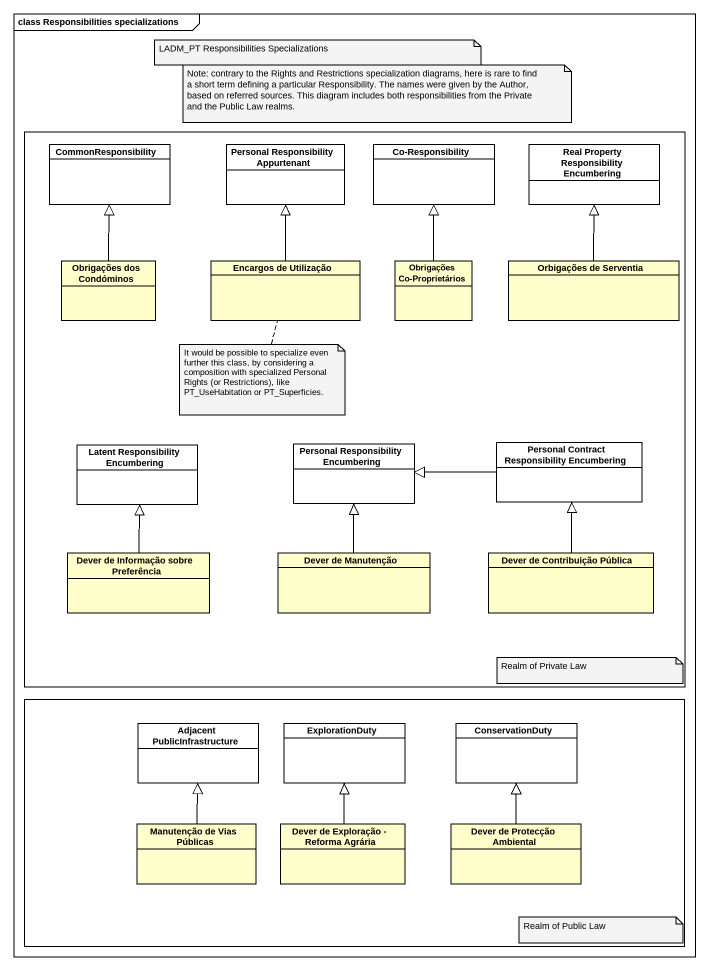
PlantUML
@startuml
mainframe class Responsibilities specializations
hide circle
hide empty members
rectangle " " as rectangle1 {
  class CommonResponsibility #FFFFFF
  class "Personal Responsibility Appurtenant" as Personal_Responsibility #FFFFFF
  class "Co-Responsibility" as Co_Responsibility #FFFFFF
  class "Real Property Responsibility Encumbering" as Real_Property #FFFFFF
  class "Obrigações dos Condóminos" as Obrigações_dos_Condóminos
  class "Encargos de Utilização" as Encargos_de_Utilização
  class "Obrigações Co-Proprietários" as Obrigações_Co_Proprietários
  class "Orbigações de Serventia" as Orbigações_de_Serventia
  class "Latent Responsibility Encumbering" as Latent_Responsibility #FFFFFF
  class "Personal Responsibility Encumbering" as Personal_Responsibility_2 #FFFFFF
  class "Personal Contract Responsibility Encumbering" as Personal_Contract #FFFFFF
  class "Dever de Informação sobre Preferência" as Dever_de_Informação_sobre
  class "Dever de Manutenção" as Dever_de_Manutenção
  class "Dever de Contribuição Pública" as Dever_de_Contribuição
}
rectangle " " as rectangle2 {
  class "Adjacent PublicInfrastructure" as Adjacent #FFFFFF
  class ExplorationDuty #FFFFFF
  class ConservationDuty #FFFFFF
  class "Manutenção de Vias Públicas" as Manutenção_de_Vias_Públicas
  class "Dever de Exploração - Reforma Agrária" as Dever_de_Exploração_Reforma
  class "Dever de Protecção Ambiental" as Dever_de_Protecção_Ambiental
}
Obrigações_dos_Condóminos -up-|> CommonResponsibility
Encargos_de_Utilização -up-|> Personal_Responsibility
Obrigações_Co_Proprietários -up-|> Co_Responsibility
Orbigações_de_Serventia -up-|> Real_Property
Personal_Contract -left-|> Personal_Responsibility_2
Dever_de_Informação_sobre -up-|> Latent_Responsibility
Dever_de_Manutenção -up-|> Personal_Responsibility_2
Dever_de_Contribuição -up-|> Personal_Contract
Manutenção_de_Vias_Públicas -up-|> Adjacent
Dever_de_Exploração_Reforma -up-|> ExplorationDuty
Dever_de_Protecção_Ambiental -up-|> ConservationDuty
note as N1
  LADM_PT Responsibilities Specializations
end note
note as N2
  Note: contrary to the Rights and Restrictions specialization diagrams, here is rare to find a short term defining a particular Responsibility. The names were given by the Author, based on referred sources. This diagram includes both responsibilities from the Private and the Public Law realms.
end note
note bottom of Encargos_de_Utilização : It would be possible to specialize even further this class, by considering a composition with specialized Personal Rights (or Restrictions), like PT_UseHabitation or PT_Superficies.
note as N4
  Realm of Private Law
end note
note as N5
  Realm of Public Law
end note
@enduml
